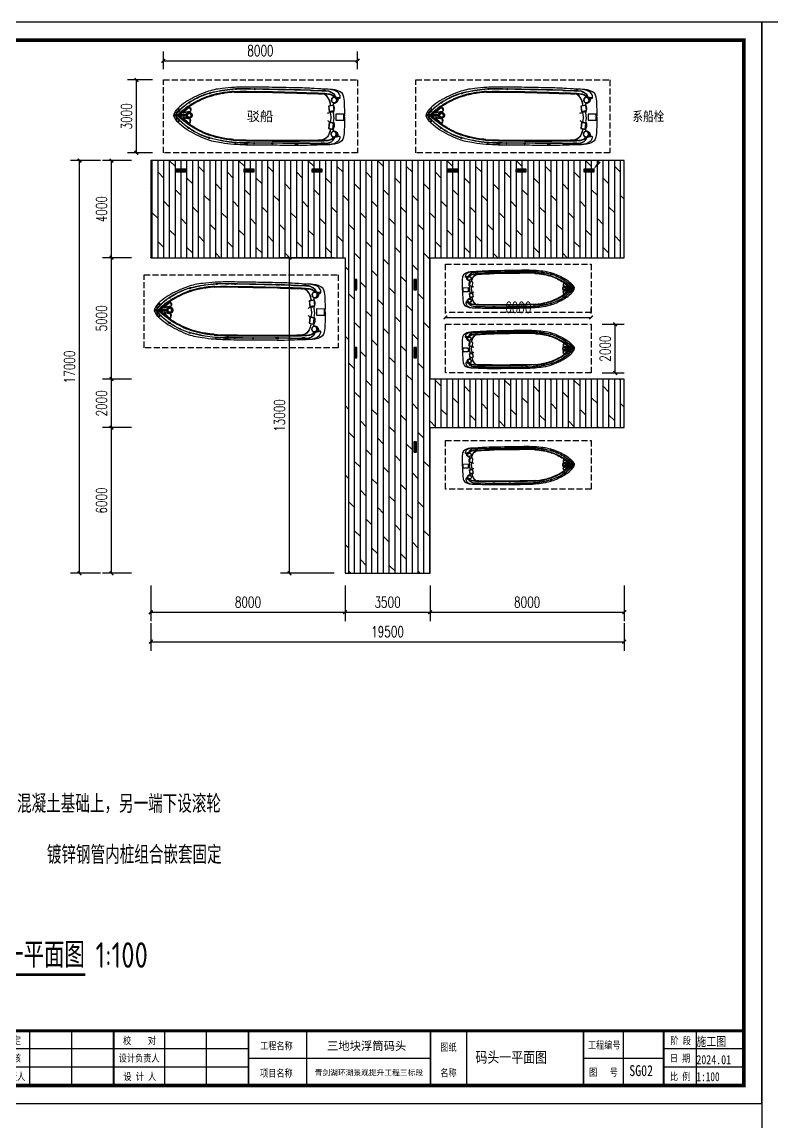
# Model space of a CAD drawing. Extents: x 343640352 to 343860175, y 671810750 to 672046431.
# Drawn here: x 343776237 to 343807129, y 672000327 to 672045636 of the extents above; entities that cross this region are included whole.
import ezdxf

# ---------------------------------------------------------------- set-up
doc = ezdxf.new("R2010")
doc.units = 0
doc.header["$LTSCALE"] = 1000
doc.linetypes.add('-6_350_HOLE$0$DASH', pattern=[0.35, 0.25, -0.1])
doc.layers.add('00标注文字', color=2, linetype='Continuous', lineweight=15)
for name, color, linetype in [('DIM_SYMB', 3, 'Continuous'), ('furniture', 6, 'Continuous'), ('PUB_DIM', 3, 'Continuous'), ('PUB_TEXT', 7, 'Continuous'), ('栏杆', 6, 'Continuous')]:
    doc.layers.add(name, color=color, linetype=linetype)
doc.styles.add('-宋体', font='', dxfattribs={"width": 0.8})
doc.styles.add('_TCH_DIM', font='SIMPLEX.shx', dxfattribs={"width": 0.7, "bigfont": 'GBCBIG.shx'})
doc.styles.add('_TCH_DIM_T3', font='SIMPLEX.shx', dxfattribs={"width": 0.705882, "bigfont": 'hztxt.shx'})
doc.styles.get("Standard").update_dxf_attribs({"font": ''})
doc.styles.add('TSSD_Dimension', font='tssdeng.shx', dxfattribs={"width": 0.8, "bigfont": 'hztxt.shx'})
doc.styles.add('图框', font='')
doc.styles.add('黑体', font='simhei.ttf', dxfattribs={"width": 0.8})
doc.styles.get('-宋体').set_extended_font_data('SimSun')
doc.styles.get('Standard').set_extended_font_data('SimSun')
doc.styles.get('图框').set_extended_font_data('SimSun')
doc.dimstyles.new('_TCH_ARCH&&150', dxfattribs={"dimtxt": 446.25, "dimasz": 150, "dimexe": 375, "dimexo": 450, "dimgap": 189.375, "dimtad": 1, "dimdec": 0, "dimzin": 0, "dimdsep": 46, "dimtxsty": '_TCH_DIM_T3', "dimblk": 'ARCHTICK', "dimcen": 0.09, "dimclrt": 7, "dimazin": 2, "dimtfac": 1, "dimtdec": 0, "dimtix": 1, "dimtmove": 2, "dimatfit": 3, "dimfxl": 0, "dimtolj": 1, "dimtzin": 0, "dimarcsym": 0})

# ---------------------------------------------------------------- blocks, each defined once
blk = doc.blocks.new('$TITLEBLK$00000187')
for p, q in [((-196, 0), (-196, 15)), ((-184.5, 0), (-184.5, 15)), ((-159, 0), (-159, 15)), ((-147.5, 0), (-147.5, 15)), ((-120, 0), (-120, 15)), ((-76, 0), (-76, 15)), ((-33, 0), (-33, 15)), ((-13, 0), (-13, 15)), ((0, 0), (0, 15)), ((-136, 10), (-210, 10)), ((0, 10), (-22, 10)), ((-136, 7.5), (-86, 7.5)), ((-44, 7.5), (-22, 7.5)), ((-136, 5), (-210, 5)), ((0, 5), (-22, 5))]:
    blk.add_line(p, q)
for points, const_width in [([(-408.03, 0), (-408.03, 15), (0, 15)], 0.8), ([(-210, 0), (-210, 15)], 0.5), ([(-173, 0), (-173, 15)], 0.5), ([(-136, 0), (-136, 15)], 0.5), ([(-86, 0), (-86, 15)], 0.5), ([(-44, 0), (-44, 15)], 0.5), ([(-22, 0), (-22, 15)], 0.5)]:
    blk.add_lwpolyline(points, dxfattribs=dict(const_width=const_width))
at = {"style": '图框', "width": 0.8}
for s, p in [('审    定', (-207.53, 11.34)), ('校    对', (-170.43, 11.27)), ('工程名称', (-132.8, 9.86)), ('工程编号', (-42.79, 10.08)), ('阶 段', (-20.12, 11.27)), ('图纸', (-83.31, 9.46)), ('审    核', (-207.55, 6.48)), ('设计负责人', (-171.62, 6.48)), ('日 期', (-20.31, 6.48)), ('项目负责人', (-208.49, 1.42)), ('设 计 人', (-170.33, 1.42)), ('项目名称', (-132.8, 2.36)), ('名称', (-83.31, 2.46)), ('图   号', (-42.46, 2.6)), ('比 例', (-20.27, 1.42))]:
    blk.add_text(s, height=2, dxfattribs=at).set_placement(p)
for tag, p in [('审定人', (-193.68, 10.95)), ('校对', (-155.51, 10.92)), ('审核人', (-193.68, 6.03)), ('设计负责人', (-158.64, 6.23)), ('项目负责人', (-195.69, 1.11)), ('设计人', (-156.48, 1.18))]:
    blk.add_attdef(tag, p, '', height=3)
for tag, p, height, style, width in [('阶段', (-12.96, 10.81), 2.5, '黑体', 0.8), ('图名', (-73.67, 6.22), 3, '-宋体', 0.8), ('日期', (-12.96, 5.8), 2.5, '黑体', 0.8), ('图号', (-31.44, 2.55), 3, '_TCH_DIM', 0.7), ('比例', (-12.96, 1.14), 2.5, '黑体', 0.8)]:
    blk.add_attdef(tag, p, '', height=height, dxfattribs=dict(style=style, width=width))
at = {"layer": 'PUB_TEXT'}
for s, height, p in [('三地块浮筒码头', 2.278, (-114.42, 9.68)), ('青剑湖环湖景观提升工程三标段', 1.519, (-117.82, 2.73))]:
    blk.add_text(s, height=height, dxfattribs=at).set_placement(p)
blk = doc.blocks.new('rgthtyjyuk')
blk.add_lwpolyline([(0, 0), (420, 0), (420, 297), (0, 297)], close=True)
at = {"const_width": 1}
blk.add_lwpolyline([(6.97, 5), (415, 5), (415, 292), (6.97, 292)], close=True, dxfattribs=at)
at = {"const_width": 0.8}
blk.add_lwpolyline([(415, 20), (6.97, 20)], dxfattribs=at)
blk = doc.blocks.new('游艇码头系船柱')
at = {"layer": 'DIM_SYMB'}
for p, q in [((0.04, 0.1), (0.045, 0.1)), ((0.04, 0.05), (0.045, 0.05)), ((0.045, 0.1), (0.045, 0.05)), ((0.045, 0.095), (0.096, 0.095)), ((0.045, 0.055), (0.096, 0.055)), ((0.15, 0.11), (0.19, 0.11)), ((0.15, 0.04), (0.19, 0.04)), ((0.43, 0.095), (0.18, 0.095)), ((0.43, 0.055), (0.18, 0.055)), ((0.46, 0.11), (0.42, 0.11)), ((0.46, 0.04), (0.42, 0.04)), ((0.565, 0.095), (0.514, 0.095)), ((0.565, 0.055), (0.514, 0.055)), ((0.57, 0.1), (0.565, 0.1)), ((0.565, 0.1), (0.565, 0.05)), ((0.57, 0.05), (0.565, 0.05))]:
    blk.add_line(p, q, dxfattribs=at)
blk.add_lwpolyline([(0, 0.15), (0.61, 0.15), (0.61, 0), (0, 0)], close=True, dxfattribs=at)
for centre, radius in [((0.13, 0.075), 0.04), ((0.13, 0.075), 0.035), ((0.48, 0.075), 0.04), ((0.48, 0.075), 0.035)]:
    blk.add_circle(centre, radius, dxfattribs=at)
for centre, radius, start, end in [((0.046, 0.075), 0.0256, 102.68038, 257.31962), ((0.151, 0.075), 0.035, 325.1501, 34.8499), ((0.19, 0.075), 0.035, 34.8499, 90), ((0.19, 0.075), 0.035, 270, 325.1501), ((0.42, 0.075), 0.035, 90, 145.1501), ((0.42, 0.075), 0.035, 214.8499, 270), ((0.459, 0.075), 0.035, 145.1501, 214.8499), ((0.564, 0.075), 0.0256, 282.68038, 77.31962)]:
    blk.add_arc(centre, radius, start, end, dxfattribs=at)
blk = doc.blocks.new('*U18')
at = {"layer": '00标注文字', "xscale": -693.1336901761795, "yscale": 693.1336901761795, "zscale": 693.1336901761795}
blk.add_blockref('游艇码头系船柱', (211, -52), dxfattribs=at)
blk = doc.blocks.new('*U19')
at = {"layer": '栏杆', "color": 0, "linetype": 'ByBlock', "lineweight": -2, "transparency": 16777216}
for p in [(0, 0), (2800, 0)]:
    blk.add_blockref('*U18', p, dxfattribs=at)
blk = doc.blocks.new('*U20')
at = {"layer": '00标注文字', "xscale": -693.1336901761795, "yscale": 693.1336901761795, "zscale": 693.1336901761795}
blk.add_blockref('游艇码头系船柱', (211, -52), dxfattribs=at)
blk = doc.blocks.new('*U21')
at = {"layer": '栏杆', "color": 0, "linetype": 'ByBlock', "lineweight": -2, "transparency": 16777216}
for p in [(0, 0), (2800, 0)]:
    blk.add_blockref('*U20', p, dxfattribs=at)
blk = doc.blocks.new('A$C8620f102')
for p, q in [((1.268, 1.921), (1.262, 1.909)), ((3.833, 1.921), (3.84, 1.909))]:
    blk.add_line(p, q)
for points in [[(2.551, 1.341, -0.01736), (1.42, 1.368, -0.12634), (0.887, 1.52, -0.172899), (0.62, 2.207, -0.013884), (0.596, 2.82, -0.008973), (0.555, 3.695, -0.01509), (0.528, 4.697, 0.002245), (0.518, 6.241, -0.003342), (0.514, 7.955, -0.016984), (0.549, 9.103, -0.024546), (0.644, 9.964, -0.067942), (0.894, 11.047, -0.033948), (1.197, 11.753, -0.022001), (1.533, 12.382, -0.042872), (1.956, 12.94, -0.059514), (2.26, 13.208, -0.046364), (2.433, 13.309, -0.104882), (2.551, 13.341, -0.104882)], [(0.682, 3.757, 0.006425), (0.669, 4.701, 0.002217), (0.659, 6.243, -0.003368), (0.649, 7.97, -0.024633), (0.668, 9.058, -0.015037), (0.757, 9.773, -0.025439), (0.825, 10.169, -0.013843), (1.017, 10.982, -0.040266), (1.317, 11.705, -0.016729), (1.689, 12.335, -0.029739), (2.166, 12.908, 0.01525), (2.423, 13.147, -0.132389), (2.478, 13.181, -0.028442), (2.502, 13.188, -0.028442)], [(0.695, 3.757, 0.006424), (0.683, 4.702, 0.002217), (0.672, 6.243, -0.003368), (0.662, 7.97, -0.024633), (0.682, 9.057, -0.015038), (0.77, 9.771, -0.025461), (0.838, 10.166, -0.013839), (1.03, 10.978, -0.040238), (1.329, 11.698, -0.016715), (1.701, 12.327, -0.029693), (2.176, 12.898, 0.015234), (2.433, 13.137, -0.134036), (2.482, 13.168, -0.024879), (2.502, 13.174, -0.024879)], [(2.551, 1.341, 0.01736), (3.681, 1.368, 0.12634), (4.214, 1.52, 0.172899), (4.481, 2.207, 0.013884), (4.505, 2.82, 0.008973), (4.546, 3.695, 0.01509), (4.573, 4.697, -0.002245), (4.583, 6.241, 0.003342), (4.587, 7.955, 0.016984), (4.552, 9.103, 0.024546), (4.457, 9.964, 0.067942), (4.207, 11.047, 0.033948), (3.904, 11.753, 0.022001), (3.568, 12.382, 0.042872), (3.145, 12.94, 0.059514), (2.841, 13.208, 0.046364), (2.668, 13.309, 0.104882), (2.551, 13.341, 0.104882)], [(4.42, 3.757, -0.006425), (4.432, 4.701, -0.002217), (4.442, 6.243, 0.003368), (4.453, 7.97, 0.024633), (4.433, 9.058, 0.015037), (4.344, 9.773, 0.025439), (4.276, 10.169, 0.013843), (4.084, 10.982, 0.040266), (3.784, 11.705, 0.016729), (3.412, 12.335, 0.029739), (2.935, 12.908, -0.01525), (2.678, 13.147, 0.132389), (2.623, 13.181, 0.028442), (2.599, 13.188, 0.028442)], [(4.406, 3.757, -0.006424), (4.418, 4.702, -0.002217), (4.429, 6.243, 0.003368), (4.439, 7.97, 0.024633), (4.419, 9.057, 0.015038), (4.331, 9.771, 0.025461), (4.263, 10.166, 0.013839), (4.071, 10.978, 0.040238), (3.772, 11.698, 0.016715), (3.4, 12.327, 0.029693), (2.925, 12.898, -0.015234), (2.668, 13.137, 0.134036), (2.619, 13.168, 0.024879), (2.599, 13.174, 0.024879)], [(0.842, 9.12, -0.031596), (0.907, 9.752, -0.004928), (0.985, 10.169, -0.02844), (1.18, 10.88, -0.042875), (1.475, 11.56, -0.035347), (1.839, 12.205, -0.024093), (2.247, 12.759, -0.079837), (2.502, 13.025)], [(0.855, 9.119, -0.031592), (0.92, 9.75, -0.004926), (0.999, 10.166, -0.028436), (1.193, 10.875, -0.042895), (1.487, 11.554, -0.035363), (1.851, 12.197, -0.024111), (2.258, 12.751, -0.077658), (2.502, 13.008, -0.077658)], [(0.869, 9.119, -0.031588), (0.934, 9.748, -0.004924), (1.012, 10.163, -0.028433), (1.207, 10.871, -0.042917), (1.499, 11.548, -0.035379), (1.862, 12.19, -0.02413), (2.269, 12.742, -0.075408), (2.502, 12.99, -0.075408)], [(0.897, 9.118, -0.031581), (0.961, 9.743, -0.00492), (1.039, 10.157, -0.028426), (1.233, 10.862, -0.042959), (1.524, 11.536, -0.035411), (1.885, 12.175, -0.028829), (2.227, 12.638, -0.092336), (2.502, 12.86, -0.080328)], [(2.093, 12.151), (2.204, 12.143, 0.382221), (2.306, 12.207), (2.389, 12.629, 0.786544), (2.329, 12.677), (2.011, 12.339, 0.616464), (2.093, 12.151, 3.844907)], [(4.259, 9.12, 0.031596), (4.194, 9.752, 0.004928), (4.116, 10.169, 0.02844), (3.921, 10.88, 0.042875), (3.626, 11.56, 0.035347), (3.262, 12.205, 0.024093), (2.854, 12.759, 0.079837), (2.599, 13.025)], [(4.246, 9.119, 0.031592), (4.181, 9.75, 0.004926), (4.103, 10.166, 0.028436), (3.908, 10.875, 0.042895), (3.614, 11.554, 0.035363), (3.25, 12.197, 0.024111), (2.843, 12.751, 0.077658), (2.599, 13.008, 0.077658)], [(4.232, 9.119, 0.031588), (4.167, 9.748, 0.004924), (4.089, 10.163, 0.028433), (3.895, 10.871, 0.042917), (3.602, 11.548, 0.035379), (3.239, 12.19, 0.02413), (2.832, 12.742, 0.075408), (2.599, 12.99, 0.075408)], [(4.204, 9.118, 0.031581), (4.14, 9.743, 0.00492), (4.062, 10.157, 0.028426), (3.868, 10.862, 0.042959), (3.577, 11.536, 0.035411), (3.216, 12.175, 0.028829), (2.874, 12.638, 0.092336), (2.599, 12.86, 0.080328)], [(3.008, 12.151), (2.897, 12.143, -0.382221), (2.795, 12.207), (2.712, 12.629, -0.786544), (2.772, 12.677), (3.09, 12.339, -0.616464), (3.008, 12.151, -3.844907)], [(0.842, 9.12), (0.822, 8.712), (0.812, 8.241), (0.817, 7.472), (0.817, 6.417), (0.837, 4.724, -0.002601), (0.857, 3.805, 0.004411), (0.873, 3.024, 0.013009), (0.91, 2.487, 0.113396), (1.012, 2.2, 0.146005), (1.152, 2.079, 1.595219)], [(0.855, 9.119), (0.836, 8.712), (0.826, 8.241), (0.831, 7.472), (0.831, 6.417), (0.851, 4.724, -0.002601), (0.871, 3.805, 0.004411), (0.887, 3.024, 0.013003), (0.923, 2.488, 0.113337), (1.023, 2.207, 0.144821), (1.155, 2.093, 0.138987)], [(0.869, 9.119), (0.85, 8.711), (0.84, 8.24), (0.845, 7.472), (0.845, 6.417), (0.864, 4.725, -0.002601), (0.885, 3.806, 0.00441), (0.901, 3.025, 0.012997), (0.937, 2.49, 0.113276), (1.035, 2.215, 0.142458), (1.159, 2.106, 0.142458)], [(0.897, 9.117), (0.877, 8.711), (0.868, 8.24), (0.873, 7.472), (0.873, 6.417), (0.892, 4.725, -0.002601), (0.912, 3.806, 0.00441), (0.929, 3.026, 0.002867), (0.934, 2.908, 0.002867)], [(4.232, 9.119), (4.251, 8.711), (4.261, 8.24), (4.256, 7.472), (4.256, 6.417), (4.237, 4.725, 0.002601), (4.217, 3.806, -0.00441), (4.2, 3.025, -0.012997), (4.164, 2.49, -0.113276), (4.066, 2.215, -0.142458), (3.942, 2.106, -0.142458)], [(4.246, 9.119), (4.265, 8.712), (4.275, 8.241), (4.27, 7.472), (4.27, 6.417), (4.25, 4.724, 0.002601), (4.23, 3.805, -0.004411), (4.214, 3.024, -0.013003), (4.178, 2.488, -0.113337), (4.078, 2.207, -0.144821), (3.946, 2.093, -0.138987)], [(4.259, 9.12), (4.279, 8.712), (4.289, 8.241), (4.284, 7.472), (4.284, 6.417), (4.264, 4.724, 0.002601), (4.244, 3.805, -0.004411), (4.228, 3.024, -0.013009), (4.191, 2.487, -0.113396), (4.089, 2.2, -0.146005), (3.949, 2.079, -1.595219)], [(4.204, 9.117), (4.224, 8.711), (4.233, 8.24), (4.228, 7.472), (4.228, 6.417), (4.209, 4.725, 0.002601), (4.189, 3.806, -0.00441), (4.172, 3.026, -0.002867), (4.167, 2.908, -0.002867)], [(0.682, 3.757, -0.002942), (0.692, 3.07, 0.002013), (0.701, 2.633, 0.130442), (0.778, 2.321, 0.261246), (1.143, 2.01, 0.209197)], [(0.695, 3.757, -0.002941), (0.705, 3.07, 0.002014), (0.715, 2.633, 0.130992), (0.791, 2.327, 0.261832), (1.146, 2.024, 0.261832)], [(1.73, 2.337, -0.043334), (1.415, 2.417, -0.18333), (0.998, 2.737, -0.123985), (0.911, 3.114, 0.015377), (0.892, 3.387)], [(3.371, 2.337, 0.043334), (3.687, 2.417, 0.18333), (4.103, 2.737, 0.123985), (4.19, 3.114, -0.015377), (4.209, 3.387)], [(4.406, 3.757, 0.002941), (4.396, 3.07, -0.002014), (4.386, 2.633, -0.130992), (4.31, 2.327, -0.261832), (3.955, 2.024, -0.261832)], [(4.42, 3.757, 0.002942), (4.41, 3.07, -0.002013), (4.4, 2.633, -0.130442), (4.323, 2.321, -0.261246), (3.958, 2.01, -0.209197)], [(1.205, 1.672, -0.164393), (0.99, 1.699, -0.188684), (0.742, 1.936, -0.10758), (0.602, 2.549)], [(1.727, 2.323, -0.043195), (1.41, 2.404, -0.183415), (0.986, 2.73, -0.094511), (0.901, 3.02)], [(3.374, 2.323, 0.043195), (3.691, 2.404, 0.183415), (4.115, 2.73, 0.094511), (4.2, 3.02)], [(3.896, 1.672, 0.164393), (4.111, 1.699, 0.188684), (4.359, 1.936, 0.10758), (4.499, 2.549)]]:
    blk.add_lwpolyline(points, format="xyb")
for points in [[(2.502, 12.456), (2.502, 13.3)], [(2.502, 13.3), (2.502, 12.45)], [(2.599, 13.3), (2.599, 12.45)], [(2.599, 12.456), (2.599, 13.3)], [(0.643, 8.368), (0.619, 8.368), (0.619, 8.105), (0.645, 8.105)], [(0.659, 8.105), (0.677, 8.105), (0.677, 8.368), (0.657, 8.368)], [(4.442, 8.105), (4.424, 8.105), (4.424, 8.368), (4.444, 8.368)], [(4.458, 8.368), (4.482, 8.368), (4.482, 8.105), (4.456, 8.105)], [(0.669, 4.823), (0.651, 4.823), (0.651, 4.571), (0.672, 4.571)], [(0.686, 4.571), (0.7, 4.571), (0.7, 4.823), (0.682, 4.823)], [(4.415, 4.571), (4.401, 4.571), (4.401, 4.823), (4.419, 4.823)], [(4.432, 4.823), (4.45, 4.823), (4.45, 4.571), (4.429, 4.571)], [(0.693, 2.976), (0.668, 2.976), (0.668, 2.721), (0.699, 2.721)], [(0.712, 2.721), (0.722, 2.721), (0.722, 2.976), (0.707, 2.976)], [(4.389, 2.721), (4.379, 2.721), (4.379, 2.976), (4.394, 2.976)], [(4.408, 2.976), (4.433, 2.976), (4.433, 2.721), (4.402, 2.721)]]:
    blk.add_lwpolyline(points)
for points in [[(2.095, 12.185), (2.208, 12.177, 0.383069), (2.273, 12.216), (2.356, 12.642, 0.853636), (2.351, 12.65), (2.037, 12.316, 0.613527)], [(3.006, 12.185), (2.893, 12.177, -0.383069), (2.828, 12.216), (2.745, 12.642, -0.853636), (2.75, 12.65), (3.064, 12.316, -0.613527)]]:
    blk.add_lwpolyline(points, format="xyb", close=True)
for points in [[(2.125, 2.097), (2.184, 2.415), (1.757, 2.461), (1.687, 2.14)], [(2.113, 2.112), (2.168, 2.403), (1.768, 2.446), (1.703, 2.153)], [(2.976, 2.097), (2.917, 2.415), (3.344, 2.461), (3.414, 2.14)], [(2.988, 2.112), (2.933, 2.403), (3.333, 2.446), (3.398, 2.153)], [(2.333, 1.403), (2.333, 1.961), (2.768, 1.961), (2.768, 1.403)]]:
    blk.add_lwpolyline(points, close=True)
for centre, radius in [((2.313, 13.148), 0.0628), ((2.788, 13.148), 0.0628), ((2.154, 12.993), 0.0564), ((2.537, 12.256), 0.139), ((2.564, 12.256), 0.139), ((2.947, 12.993), 0.0564), ((1.354, 2.097), 0.196), ((1.354, 2.097), 0.182), ((3.747, 2.097), 0.196), ((3.747, 2.097), 0.182)]:
    blk.add_circle(centre, radius)
for centre, radius, start, end in [((2.551, 13.234), 0.0821, 53.90736, 126.09264), ((2.551, 13.234), 0.0821, 53.90736, 126.09264), ((2.537, 12.256), 0.204, 99.88397, 72.33353), ((2.564, 12.256), 0.204, 107.66647, 80.11603), ((1.663, 12.276), 0.0427, 70.23043, 225.37248), ((1.663, 12.276), 0.0427, 244.01024, 51.59266), ((3.438, 12.276), 0.0427, 128.40734, 295.98976), ((3.438, 12.276), 0.0427, 314.62752, 109.76957), ((0.986, 10.846), 0.0427, 81.61585, 249.71152), ((0.986, 10.846), 0.0427, 268.34658, 62.98079), ((4.115, 10.846), 0.0427, 117.01921, 271.65342), ((4.115, 10.846), 0.0427, 290.28848, 98.38415), ((0.667, 8.989), 0.0427, 91.31956, 261.72615), ((0.667, 8.989), 0.0427, 280.38504, 72.66067), ((4.434, 8.989), 0.0427, 107.33933, 259.61496), ((4.434, 8.989), 0.0427, 278.27385, 88.68044), ((0.652, 7.675), 0.0427, 95.0301, 265.12922), ((0.652, 7.675), 0.0427, 283.78939, 76.36993), ((4.449, 7.675), 0.0427, 103.63007, 256.21061), ((4.449, 7.675), 0.0427, 274.87078, 84.9699), ((4.439, 6.391), 0.0427, 101.222, 257.47113), ((4.439, 6.391), 0.0427, 276.09534, 82.5978), ((1.773, 1.953), 0.633, 165.99567, 206.33128), ((1.816, 1.84), 0.633, 172.12538, 195.35791), ((1.354, 2.097), 0.238, 225.77259, 10.67419), ((1.354, 2.097), 0.21, 243.7243, 10.67419), ((3.747, 2.097), 0.238, 169.32581, 314.22741), ((3.747, 2.097), 0.21, 169.32581, 296.2757), ((3.328, 1.953), 0.633, 333.66872, 14.00433), ((3.285, 1.84), 0.633, 344.64209, 7.87462)]:
    blk.add_arc(centre, radius, start, end)
for points in [[(2.285, 2.551), (2.245, 2.458), (2.204, 2.333), (2.16, 2.098)], [(2.792, 2.551), (2.856, 2.458), (2.897, 2.333), (2.941, 2.098)], [(1.532, 1.939), (1.472, 1.874), (1.333, 1.805), (1.252, 1.781), (1.213, 1.726), (1.205, 1.672)], [(2.551, 2.09), (2.435, 2.096), (2.358, 2.113), (2.259, 2.137), (2.176, 2.105), (1.995, 2.067), (1.801, 2.095), (1.703, 2.137), (1.639, 2.146), (1.547, 2.133)], [(2.551, 2.09), (2.666, 2.096), (2.743, 2.113), (2.842, 2.137), (2.925, 2.105), (3.106, 2.067), (3.3, 2.095), (3.399, 2.137), (3.462, 2.146), (3.554, 2.133)], [(3.569, 1.939), (3.629, 1.874), (3.768, 1.805), (3.849, 1.781), (3.888, 1.726), (3.896, 1.672)]]:
    blk.add_spline(points, degree=3)
for points in [[(2.551, 2.297), (2.512, 2.298), (2.446, 2.299), (2.351, 2.319), (2.271, 2.356), (2.221, 2.334), (2.203, 2.325)], [(2.551, 2.297), (2.589, 2.298), (2.655, 2.299), (2.75, 2.319), (2.83, 2.356), (2.88, 2.334), (2.898, 2.325)]]:
    blk.add_open_spline(points, degree=3, knots=[0, 0, 0, 0, 0.00840925, 0.01405459, 0.02148076, 0.02583256, 0.02583256, 0.02583256, 0.02583256])
blk = doc.blocks.new('_ArchTick')
at = {"color": 0, "linetype": 'ByBlock', "const_width": 0.4}
blk.add_lwpolyline([(-0.5, -0.5), (0.5, 0.5)], dxfattribs=at)
blk = doc.blocks.new('*D240')
at = {"layer": 'Defpoints', "color": 0, "transparency": 16777216}
for p in [(343781543, 672021326), (343801043, 672021326), (343801043, 672020110)]:
    blk.add_point(p, dxfattribs=at)
at = {"layer": 'PUB_DIM', "color": 0, "lineweight": -2, "transparency": 16777216}
for p, q in [((343781543, 672020876), (343781543, 672019735)), ((343801043, 672020876), (343801043, 672019735)), ((343781543, 672020110), (343801043, 672020110))]:
    blk.add_line(p, q, dxfattribs=at)
at = {"layer": 'PUB_DIM', "color": 0, "lineweight": -2, "transparency": 16777216, "xscale": 150, "yscale": 150, "zscale": 150, "rotation": 180}
blk.add_blockref('_ArchTick', (343781543, 672020110), dxfattribs=at)
at = {"layer": 'PUB_DIM', "color": 0, "lineweight": -2, "transparency": 16777216, "xscale": 150, "yscale": 150, "zscale": 150}
blk.add_blockref('_ArchTick', (343801043, 672020110), dxfattribs=at)
at = {"layer": 'PUB_DIM', "color": 7, "transparency": 16777216, "insert": (343791293, 672020523), "char_height": 446.2, "attachment_point": 5, "style": '_TCH_DIM_T3'}
blk.add_mtext('\\A1;19500', dxfattribs=at)
blk = doc.blocks.new('*D241')
at = {"layer": 'Defpoints', "color": 0, "transparency": 16777216}
for p in [(343781543, 672022876), (343789543, 672022876), (343789543, 672021326)]:
    blk.add_point(p, dxfattribs=at)
at = {"layer": 'PUB_DIM', "color": 0, "lineweight": -2, "transparency": 16777216}
for p, q in [((343781543, 672022426), (343781543, 672020951)), ((343789543, 672022426), (343789543, 672020951)), ((343781543, 672021326), (343789543, 672021326))]:
    blk.add_line(p, q, dxfattribs=at)
at = {"layer": 'PUB_DIM', "color": 0, "lineweight": -2, "transparency": 16777216, "xscale": 150, "yscale": 150, "zscale": 150, "rotation": 180}
blk.add_blockref('_ArchTick', (343781543, 672021326), dxfattribs=at)
at = {"layer": 'PUB_DIM', "color": 0, "lineweight": -2, "transparency": 16777216, "xscale": 150, "yscale": 150, "zscale": 150}
blk.add_blockref('_ArchTick', (343789543, 672021326), dxfattribs=at)
at = {"layer": 'PUB_DIM', "color": 7, "transparency": 16777216, "insert": (343785543, 672021739), "char_height": 446.2, "attachment_point": 5, "style": '_TCH_DIM_T3'}
blk.add_mtext('\\A1;8000', dxfattribs=at)
blk = doc.blocks.new('*D242')
at = {"layer": 'Defpoints', "color": 0, "transparency": 16777216}
for p in [(343789543, 672022876), (343793043, 672022876), (343793043, 672021326)]:
    blk.add_point(p, dxfattribs=at)
at = {"layer": 'PUB_DIM', "color": 0, "lineweight": -2, "transparency": 16777216}
for p, q in [((343789543, 672022426), (343789543, 672020951)), ((343793043, 672022426), (343793043, 672020951)), ((343789543, 672021326), (343793043, 672021326))]:
    blk.add_line(p, q, dxfattribs=at)
at = {"layer": 'PUB_DIM', "color": 0, "lineweight": -2, "transparency": 16777216, "xscale": 150, "yscale": 150, "zscale": 150, "rotation": 180}
blk.add_blockref('_ArchTick', (343789543, 672021326), dxfattribs=at)
at = {"layer": 'PUB_DIM', "color": 0, "lineweight": -2, "transparency": 16777216, "xscale": 150, "yscale": 150, "zscale": 150}
blk.add_blockref('_ArchTick', (343793043, 672021326), dxfattribs=at)
at = {"layer": 'PUB_DIM', "color": 7, "transparency": 16777216, "insert": (343791293, 672021739), "char_height": 446.2, "attachment_point": 5, "style": '_TCH_DIM_T3'}
blk.add_mtext('\\A1;3500', dxfattribs=at)
blk = doc.blocks.new('*D243')
at = {"layer": 'Defpoints', "color": 0, "transparency": 16777216}
for p in [(343793043, 672022876), (343801043, 672022876), (343801043, 672021326)]:
    blk.add_point(p, dxfattribs=at)
at = {"layer": 'PUB_DIM', "color": 0, "lineweight": -2, "transparency": 16777216}
for p, q in [((343793043, 672022426), (343793043, 672020951)), ((343801043, 672022426), (343801043, 672020951)), ((343793043, 672021326), (343801043, 672021326))]:
    blk.add_line(p, q, dxfattribs=at)
at = {"layer": 'PUB_DIM', "color": 0, "lineweight": -2, "transparency": 16777216, "xscale": 150, "yscale": 150, "zscale": 150, "rotation": 180}
blk.add_blockref('_ArchTick', (343793043, 672021326), dxfattribs=at)
at = {"layer": 'PUB_DIM', "color": 0, "lineweight": -2, "transparency": 16777216, "xscale": 150, "yscale": 150, "zscale": 150}
blk.add_blockref('_ArchTick', (343801043, 672021326), dxfattribs=at)
at = {"layer": 'PUB_DIM', "color": 7, "transparency": 16777216, "insert": (343797043, 672021739), "char_height": 446.2, "attachment_point": 5, "style": '_TCH_DIM_T3'}
blk.add_mtext('\\A1;8000', dxfattribs=at)
blk = doc.blocks.new('*D250')
at = {"layer": 'Defpoints', "color": 0, "transparency": 16777216}
for p in [(343778609, 672039927), (343779925, 672039927), (343779925, 672022927)]:
    blk.add_point(p, dxfattribs=at)
at = {"layer": 'PUB_DIM', "color": 0, "lineweight": -2, "transparency": 16777216}
for p, q in [((343779475, 672039927), (343778234, 672039927)), ((343778609, 672022927), (343778609, 672039927)), ((343779475, 672022927), (343778234, 672022927))]:
    blk.add_line(p, q, dxfattribs=at)
at = {"layer": 'PUB_DIM', "color": 0, "lineweight": -2, "transparency": 16777216, "xscale": 150, "yscale": 150, "zscale": 150}
for p, rotation in [((343778609, 672039927), 90), ((343778609, 672022927), 270)]:
    blk.add_blockref('_ArchTick', p, dxfattribs=dict(at, rotation=rotation))
at = {"layer": 'PUB_DIM', "color": 7, "transparency": 16777216, "insert": (343778196, 672031427), "char_height": 446.2, "attachment_point": 5, "rotation": 90, "style": '_TCH_DIM_T3'}
blk.add_mtext('\\A1;17000', dxfattribs=at)
blk = doc.blocks.new('*D251')
at = {"layer": 'Defpoints', "color": 0, "transparency": 16777216}
for p in [(343779925, 672039927), (343781195, 672039927), (343781195, 672035927)]:
    blk.add_point(p, dxfattribs=at)
at = {"layer": 'PUB_DIM', "color": 0, "lineweight": -2, "transparency": 16777216}
for p, q in [((343780745, 672039927), (343779550, 672039927)), ((343779925, 672035927), (343779925, 672039927)), ((343780745, 672035927), (343779550, 672035927))]:
    blk.add_line(p, q, dxfattribs=at)
at = {"layer": 'PUB_DIM', "color": 0, "lineweight": -2, "transparency": 16777216, "xscale": 150, "yscale": 150, "zscale": 150}
for p, rotation in [((343779925, 672039927), 90), ((343779925, 672035927), 270)]:
    blk.add_blockref('_ArchTick', p, dxfattribs=dict(at, rotation=rotation))
at = {"layer": 'PUB_DIM', "color": 7, "transparency": 16777216, "insert": (343779513, 672037927), "char_height": 446.2, "attachment_point": 5, "rotation": 90, "style": '_TCH_DIM_T3'}
blk.add_mtext('\\A1;4000', dxfattribs=at)
blk = doc.blocks.new('*D252')
at = {"layer": 'Defpoints', "color": 0, "transparency": 16777216}
for p in [(343779925, 672035927), (343781195, 672035927), (343781195, 672030927)]:
    blk.add_point(p, dxfattribs=at)
at = {"layer": 'PUB_DIM', "color": 0, "lineweight": -2, "transparency": 16777216}
for p, q in [((343780745, 672035927), (343779550, 672035927)), ((343779925, 672030927), (343779925, 672035927)), ((343780745, 672030927), (343779550, 672030927))]:
    blk.add_line(p, q, dxfattribs=at)
at = {"layer": 'PUB_DIM', "color": 0, "lineweight": -2, "transparency": 16777216, "xscale": 150, "yscale": 150, "zscale": 150}
for p, rotation in [((343779925, 672035927), 90), ((343779925, 672030927), 270)]:
    blk.add_blockref('_ArchTick', p, dxfattribs=dict(at, rotation=rotation))
at = {"layer": 'PUB_DIM', "color": 7, "transparency": 16777216, "insert": (343779513, 672033427), "char_height": 446.2, "attachment_point": 5, "rotation": 90, "style": '_TCH_DIM_T3'}
blk.add_mtext('\\A1;5000', dxfattribs=at)
blk = doc.blocks.new('*D253')
at = {"layer": 'Defpoints', "color": 0, "transparency": 16777216}
for p in [(343779925, 672030927), (343781195, 672030927), (343781195, 672028927)]:
    blk.add_point(p, dxfattribs=at)
at = {"layer": 'PUB_DIM', "color": 0, "lineweight": -2, "transparency": 16777216}
for p, q in [((343780745, 672030927), (343779550, 672030927)), ((343779925, 672028927), (343779925, 672030927)), ((343780745, 672028927), (343779550, 672028927))]:
    blk.add_line(p, q, dxfattribs=at)
at = {"layer": 'PUB_DIM', "color": 0, "lineweight": -2, "transparency": 16777216, "xscale": 150, "yscale": 150, "zscale": 150}
for p, rotation in [((343779925, 672030927), 90), ((343779925, 672028927), 270)]:
    blk.add_blockref('_ArchTick', p, dxfattribs=dict(at, rotation=rotation))
at = {"layer": 'PUB_DIM', "color": 7, "transparency": 16777216, "insert": (343779513, 672029927), "char_height": 446.2, "attachment_point": 5, "rotation": 90, "style": '_TCH_DIM_T3'}
blk.add_mtext('\\A1;2000', dxfattribs=at)
blk = doc.blocks.new('*D254')
at = {"layer": 'Defpoints', "color": 0, "transparency": 16777216}
for p in [(343779925, 672028927), (343781195, 672028927), (343781195, 672022927)]:
    blk.add_point(p, dxfattribs=at)
at = {"layer": 'PUB_DIM', "color": 0, "lineweight": -2, "transparency": 16777216}
for p, q in [((343780745, 672028927), (343779550, 672028927)), ((343779925, 672022927), (343779925, 672028927)), ((343780745, 672022927), (343779550, 672022927))]:
    blk.add_line(p, q, dxfattribs=at)
at = {"layer": 'PUB_DIM', "color": 0, "lineweight": -2, "transparency": 16777216, "xscale": 150, "yscale": 150, "zscale": 150}
for p, rotation in [((343779925, 672028927), 90), ((343779925, 672022927), 270)]:
    blk.add_blockref('_ArchTick', p, dxfattribs=dict(at, rotation=rotation))
at = {"layer": 'PUB_DIM', "color": 7, "transparency": 16777216, "insert": (343779513, 672025927), "char_height": 446.2, "attachment_point": 5, "rotation": 90, "style": '_TCH_DIM_T3'}
blk.add_mtext('\\A1;6000', dxfattribs=at)
blk = doc.blocks.new('*D255')
at = {"layer": 'Defpoints', "color": 0, "transparency": 16777216}
for p in [(343787257, 672035927), (343789543, 672035927), (343789543, 672022927)]:
    blk.add_point(p, dxfattribs=at)
at = {"layer": 'PUB_DIM', "color": 0, "lineweight": -2, "transparency": 16777216}
for p, q in [((343789093, 672035927), (343786882, 672035927)), ((343787257, 672022927), (343787257, 672035927)), ((343789093, 672022927), (343786882, 672022927))]:
    blk.add_line(p, q, dxfattribs=at)
at = {"layer": 'PUB_DIM', "color": 0, "lineweight": -2, "transparency": 16777216, "xscale": 150, "yscale": 150, "zscale": 150}
for p, rotation in [((343787257, 672035927), 90), ((343787257, 672022927), 270)]:
    blk.add_blockref('_ArchTick', p, dxfattribs=dict(at, rotation=rotation))
at = {"layer": 'PUB_DIM', "color": 7, "transparency": 16777216, "insert": (343786845, 672029427), "char_height": 446.2, "attachment_point": 5, "rotation": 90, "style": '_TCH_DIM_T3'}
blk.add_mtext('\\A1;13000', dxfattribs=at)
blk = doc.blocks.new('*D265')
at = {"layer": 'Defpoints', "color": 0, "transparency": 16777216}
for p in [(343799678, 672033184), (343800669, 672033184), (343799678, 672031184)]:
    blk.add_point(p, dxfattribs=at)
at = {"layer": 'PUB_DIM', "color": 0, "lineweight": -2, "transparency": 16777216}
for p, q in [((343800128, 672033184), (343801044, 672033184)), ((343800669, 672031184), (343800669, 672033184)), ((343800128, 672031184), (343801044, 672031184))]:
    blk.add_line(p, q, dxfattribs=at)
at = {"layer": 'PUB_DIM', "color": 0, "lineweight": -2, "transparency": 16777216, "xscale": 150, "yscale": 150, "zscale": 150}
for p, rotation in [((343800669, 672033184), 90), ((343800669, 672031184), 270)]:
    blk.add_blockref('_ArchTick', p, dxfattribs=dict(at, rotation=rotation))
at = {"layer": 'PUB_DIM', "color": 7, "transparency": 16777216, "insert": (343800257, 672032184), "char_height": 446.2, "attachment_point": 5, "rotation": 90, "style": '_TCH_DIM_T3'}
blk.add_mtext('\\A1;2000', dxfattribs=at)
blk = doc.blocks.new('*D266')
at = {"layer": 'Defpoints', "color": 0, "transparency": 16777216}
for p in [(343799678, 672033467), (343793678, 672033184), (343799678, 672033184)]:
    blk.add_point(p, dxfattribs=at)
at = {"layer": 'PUB_DIM', "color": 0, "lineweight": -2, "transparency": 16777216}
for p, q in [((343793678, 672033634), (343793678, 672033842)), ((343799678, 672033634), (343799678, 672033842)), ((343793678, 672033467), (343799678, 672033467))]:
    blk.add_line(p, q, dxfattribs=at)
at = {"layer": 'PUB_DIM', "color": 0, "lineweight": -2, "transparency": 16777216, "xscale": 150, "yscale": 150, "zscale": 150, "rotation": 180}
blk.add_blockref('_ArchTick', (343793678, 672033467), dxfattribs=at)
at = {"layer": 'PUB_DIM', "color": 0, "lineweight": -2, "transparency": 16777216, "xscale": 150, "yscale": 150, "zscale": 150}
blk.add_blockref('_ArchTick', (343799678, 672033467), dxfattribs=at)
at = {"layer": 'PUB_DIM', "color": 7, "transparency": 16777216, "insert": (343796678, 672033880), "char_height": 446.2, "attachment_point": 5, "style": '_TCH_DIM_T3'}
blk.add_mtext('\\A1;6000', dxfattribs=at)
blk = doc.blocks.new('*D267')
at = {"layer": 'Defpoints', "color": 0, "transparency": 16777216}
for p in [(343780953, 672043248), (343782059, 672043248), (343782059, 672040248)]:
    blk.add_point(p, dxfattribs=at)
at = {"layer": 'PUB_DIM', "color": 0, "lineweight": -2, "transparency": 16777216}
for p, q in [((343781609, 672043248), (343780578, 672043248)), ((343780953, 672040248), (343780953, 672043248)), ((343781609, 672040248), (343780578, 672040248))]:
    blk.add_line(p, q, dxfattribs=at)
at = {"layer": 'PUB_DIM', "color": 0, "lineweight": -2, "transparency": 16777216, "xscale": 150, "yscale": 150, "zscale": 150}
for p, rotation in [((343780953, 672043248), 90), ((343780953, 672040248), 270)]:
    blk.add_blockref('_ArchTick', p, dxfattribs=dict(at, rotation=rotation))
at = {"layer": 'PUB_DIM', "color": 7, "transparency": 16777216, "insert": (343780541, 672041748), "char_height": 446.2, "attachment_point": 5, "rotation": 90, "style": '_TCH_DIM_T3'}
blk.add_mtext('\\A1;3000', dxfattribs=at)
blk = doc.blocks.new('*D268')
at = {"layer": 'Defpoints', "color": 0, "transparency": 16777216}
for p in [(343790059, 672044040), (343782059, 672043248), (343790059, 672043248)]:
    blk.add_point(p, dxfattribs=at)
at = {"layer": 'PUB_DIM', "color": 0, "lineweight": -2, "transparency": 16777216}
for p, q in [((343782059, 672043698), (343782059, 672044415)), ((343790059, 672043698), (343790059, 672044415)), ((343782059, 672044040), (343790059, 672044040))]:
    blk.add_line(p, q, dxfattribs=at)
at = {"layer": 'PUB_DIM', "color": 0, "lineweight": -2, "transparency": 16777216, "xscale": 150, "yscale": 150, "zscale": 150, "rotation": 180}
blk.add_blockref('_ArchTick', (343782059, 672044040), dxfattribs=at)
at = {"layer": 'PUB_DIM', "color": 0, "lineweight": -2, "transparency": 16777216, "xscale": 150, "yscale": 150, "zscale": 150}
blk.add_blockref('_ArchTick', (343790059, 672044040), dxfattribs=at)
at = {"layer": 'PUB_DIM', "color": 7, "transparency": 16777216, "insert": (343786059, 672044453), "char_height": 446.2, "attachment_point": 5, "style": '_TCH_DIM_T3'}
blk.add_mtext('\\A1;8000', dxfattribs=at)

msp = doc.modelspace()

# ---------------------------------------------------------------- hatches: boundary and pattern name
at = {"layer": '栏杆', "true_color": 0xcd6928, "transparency": 33554687}
h = msp.add_hatch(dxfattribs=at)
h.set_pattern_fill('DOLMIT', color=32, scale=300, angle=90)
h.set_pattern_definition([(90, (343417511.7, 671710358.3), (-238.12262, 1e-14), []), (135, (343417511.7, 671710358.3), (-476.2449, -476.2449), [336.7564, -673.512])])
h.paths.add_polyline_path([(343781542.8, 672039927.2), (343781542.8, 672035927.2), (343789542.8, 672035927.2), (343789542.8, 672022927.2), (343793042.8, 672022927.2), (343793042.8, 672028927.2), (343801042.8, 672028927.2), (343801042.8, 672030927.2), (343793042.8, 672030927.2), (343793042.8, 672035927.2), (343801042.8, 672035927.2), (343801042.8, 672039927.2)])

# ---------------------------------------------------------------- linework, layer by layer
at = {"linetype": '-6_350_HOLE$0$DASH'}
for points in [[(343790059.3, 672043247.5), (343790059.3, 672040247.5), (343782059.3, 672040247.5), (343782059.3, 672043247.5)], [(343800452.7, 672043247.5), (343800452.7, 672040247.5), (343792452.7, 672040247.5), (343792452.7, 672043247.5)], [(343799677.9, 672035664.1), (343799677.9, 672033664.1), (343793677.9, 672033664.1), (343793677.9, 672035664.1)], [(343789262.2, 672035219.7), (343789262.2, 672032219.7), (343781262.2, 672032219.7), (343781262.2, 672035219.7)], [(343799677.9, 672033183.5), (343799677.9, 672031183.5), (343793677.9, 672031183.5), (343793677.9, 672033183.5)], [(343799677.9, 672028400.2), (343799677.9, 672026400.2), (343793677.9, 672026400.2), (343793677.9, 672028400.2)]]:
    msp.add_lwpolyline(points, close=True, dxfattribs=at)
msp.add_lwpolyline([(343781542.8, 672039927.2), (343781542.8, 672035927.2), (343789542.8, 672035927.2), (343789542.8, 672022927.2), (343793042.8, 672022927.2), (343793042.8, 672028927.2), (343801042.8, 672028927.2), (343801042.8, 672030927.2), (343793042.8, 672030927.2), (343793042.8, 672035927.2), (343801042.8, 672035927.2), (343801042.8, 672039927.2)], close=True)
at = {"layer": 'DIM_SYMB'}
msp.add_lwpolyline([(343802858.3, 672041393.3, 0, 0, 0), (343801220, 672041393.3, 0, 0, 0), (343799748.3, 672039532.9, 0, 120, 0), (343800027.5, 672039885.9, 0, 0, 0)], format="xyseb", dxfattribs=at)
at = {"layer": 'DIM_SYMB', "const_width": 105}
msp.add_lwpolyline([(343773784.2, 672006399.3), (343778842.4, 672006399.3)], dxfattribs=at)

# ---------------------------------------------------------------- block references
at = {"xscale": 150, "yscale": 150, "zscale": 150}
msp.add_blockref('rgthtyjyuk', (343743714.6, 672001086), dxfattribs=at)
at = {"xscale": 180, "yscale": 180, "zscale": 180, "rotation": 270}
msp.add_blockref('rgthtyjyuk', (343806714.6, 672045636), dxfattribs=at)
ref = msp.add_blockref('$TITLEBLK$00000187', (343805964.6, 672001836), dxfattribs=dict(xscale=150, yscale=150, zscale=150))
ref.add_attrib('图名', '码头一平面图', (343794914.5, 672002769.8), dxfattribs={"color": 3, "height": 450, "style": '-宋体', "width": 0.8})
ref.add_attrib('图号', 'SG02', (343801249, 672002218), dxfattribs={"color": 3, "height": 450, "style": '黑体', "width": 0.8})
ref.add_attrib('日期', '2024.01', (343804014.6, 672002706.6), dxfattribs={"color": 3, "height": 375, "style": '黑体', "width": 0.8})
ref.add_attrib('阶段', '施工图', (343804014.6, 672003457.7), dxfattribs={"color": 3, "height": 375, "style": '黑体', "width": 0.8})
ref.add_attrib('比例', '1:100', (343804014.6, 672002007.7), dxfattribs={"color": 3, "height": 375, "style": '黑体', "width": 0.75})
at = {"layer": '00标注文字', "xscale": -693.1336901761795, "yscale": 693.1336901761795, "zscale": 693.1336901761795}
for p in [(343782997.1, 672039467.1), (343785797.1, 672039467.1), (343788597.1, 672039467.1), (343794197.1, 672039467.1), (343796997.1, 672039467.1), (343799797.1, 672039467.1)]:
    msp.add_blockref('游艇码头系船柱', p, dxfattribs=at)
at = {"layer": '00标注文字', "xscale": -693.1336901761795, "yscale": 693.1336901761795, "zscale": 693.1336901761795, "rotation": 270}
msp.add_blockref('游艇码头系船柱', (343792380.5, 672027922.7), dxfattribs=at)
at = {"layer": 'furniture'}
for p, xscale, yscale, zscale, rotation in [((343790331.7, 672043199.5), -586.7257927787625, 586.7257927787624, 586.7257927787624, 89.28554899144594), ((343800725.1, 672043199.5), -586.7257927787625, 586.7257927787624, 586.7257927787624, 89.28554899144594), ((343793854.2, 672035581.6), 384.0117213298575, 384.0117213298575, 384.0117213298575, 270.714451008554), ((343789534.6, 672035171.6), -586.7257927787625, 586.7257927787624, 586.7257927787624, 89.28554899144594), ((343793854.2, 672033101), 384.0117213298574, 384.0117213298574, 384.0117213298574, 270.714451008554), ((343793854.2, 672028317.7), 384.0117213298574, 384.0117213298574, 384.0117213298574, 270.714451008554)]:
    msp.add_blockref('A$C8620f102', p, dxfattribs=dict(at, xscale=xscale, yscale=yscale, zscale=zscale, rotation=rotation))
at = {"layer": '栏杆', "rotation": 270}
for name, p in [('*U21', (343789971.1, 672034814.7)), ('*U19', (343792432.5, 672034814.7))]:
    msp.add_blockref(name, p, dxfattribs=at)

# ---------------------------------------------------------------- texts
at = {"layer": 'PUB_TEXT'}
msp.add_text('驳船', height=398.73, dxfattribs=at).set_placement((343785493.2, 672041551.4))
at = {"layer": 'PUB_TEXT', "color": 7, "width": 0.8}
for s, height, style, p in [('系船栓', 398.73, '-宋体', (343801382.5, 672041550.8)), ('码头一平面图', 1050, 'TSSD_Dimension', (343773784.2, 672006678.8)), ('1:100', 1050, 'TSSD_Dimension', (343779262.4, 672006678.8))]:
    msp.add_text(s, height=height, dxfattribs=dict(at, style=style)).set_placement(p)
at = {"layer": 'PUB_TEXT', "style": 'TSSD_Dimension', "width": 0.8}
for s, p in [('不锈钢骨架，一端固定在混凝土基础上，另一端下设滚轮', (343769431.8, 672013058.5)), ('镀锌钢管内桩组合嵌套固定', (343777260.4, 672010958.5))]:
    msp.add_text(s, height=750, dxfattribs=at).set_placement(p)

# ---------------------------------------------------------------- dimensions: what is measured, and where the dimension line sits
at = {"layer": 'PUB_DIM'}
for p1, p2, distance, picture, middle in [((343782059.3, 672043247.5), (343790059.3, 672043247.5), 792.6, '*D268', (343786059.3, 672044452.6)), ((343782059.3, 672040247.5), (343782059.3, 672043247.5), 1105.9, '*D267', (343780540.9, 672041747.5)), ((343779925.1, 672022927.2), (343779925.1, 672039927.2), 1316.3, '*D250', (343778196.2, 672031427.2)), ((343781194.7, 672035927.2), (343781194.7, 672039927.2), 1269.6, '*D251', (343779512.6, 672037927.2)), ((343781194.7, 672030927.2), (343781194.7, 672035927.2), 1269.6, '*D252', (343779512.6, 672033427.2)), ((343789542.8, 672022927.2), (343789542.8, 672035927.2), 2285.6, '*D255', (343786844.8, 672029427.2)), ((343793677.9, 672033183.5), (343799677.9, 672033183.5), 283.8, '*D266', (343796677.9, 672033879.9)), ((343799677.9, 672031183.5), (343799677.9, 672033183.5), -991.4, '*D265', (343800256.8, 672032183.5)), ((343781194.7, 672028927.2), (343781194.7, 672030927.2), 1269.6, '*D253', (343779512.6, 672029927.2)), ((343781194.7, 672022927.2), (343781194.7, 672028927.2), 1269.6, '*D254', (343779512.6, 672025927.2)), ((343781542.8, 672022876.3), (343789542.8, 672022876.3), -1550, '*D241', (343785542.8, 672021738.8)), ((343789542.8, 672022876.3), (343793042.8, 672022876.3), -1550, '*D242', (343791292.8, 672021738.8)), ((343793042.8, 672022876.3), (343801042.8, 672022876.3), -1550, '*D243', (343797042.8, 672021738.8)), ((343781542.8, 672021326.3), (343801042.8, 672021326.3), -1216, '*D240', (343791292.8, 672020522.8))]:
    dim = msp.add_aligned_dim(p1=p1, p2=p2, distance=distance, dimstyle='_TCH_ARCH&&150', dxfattribs=at)
    dim.commit()
    dim.dimension.update_dxf_attribs({"geometry": picture, "text_midpoint": middle})

doc.saveas('drawing.dxf')
